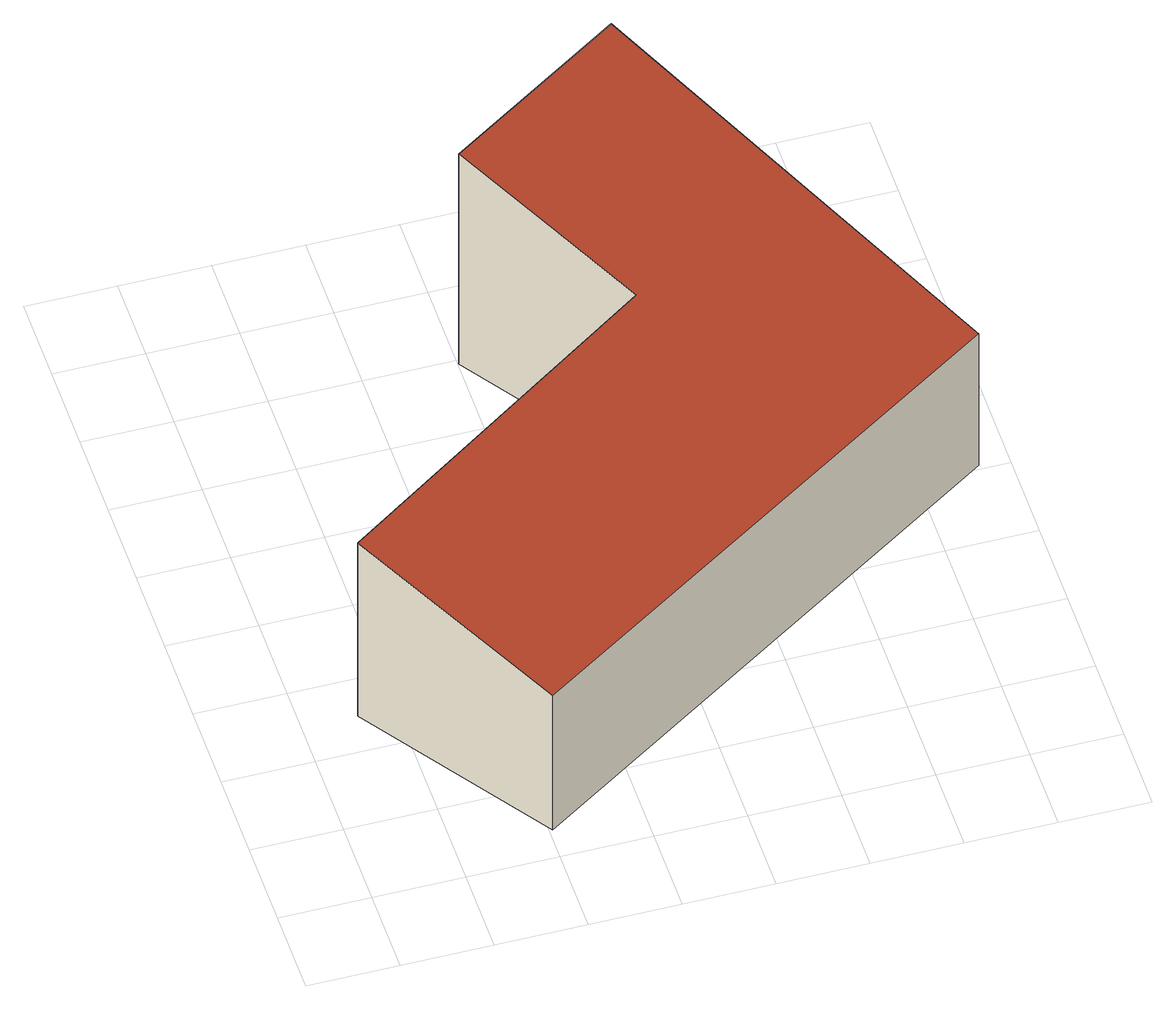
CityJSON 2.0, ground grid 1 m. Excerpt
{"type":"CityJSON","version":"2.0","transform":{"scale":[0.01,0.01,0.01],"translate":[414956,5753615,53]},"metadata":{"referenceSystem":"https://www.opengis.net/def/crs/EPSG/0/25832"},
"CityObjects":{
"building1":{"type":"Building","attributes":{"Gemeindeschluessel":"05515000","Geometrietyp2DReferenz":"3000","function":"31001_1000","roofType":"2100","measuredHeight":3.09},"geometry":[{"type":"Solid","lod":"2","boundaries":[[[[0,1,2,3]],[[4,5,1,0]],[[6,7,5,4]],[[8,9,7,6]],[[10,11,9,8]],[[3,2,11,10]],[[8,6,4,0,3,10]],[[1,5,7,9,11,2]]]],"semantics":{"surfaces":[{"type":"WallSurface"},{"type":"RoofSurface"},{"type":"GroundSurface"}],"values":[[0,0,0,0,0,0,1,2]]}}]}
},
"vertices":[
[204,38,265],[204,38,68],[767,405,68],[767,405,262],[60,249,323],[60,249,68],[432,502,323],[432,502,68],[301,695,377],[301,695,68],[503,827,376],[503,827,68]
]}
